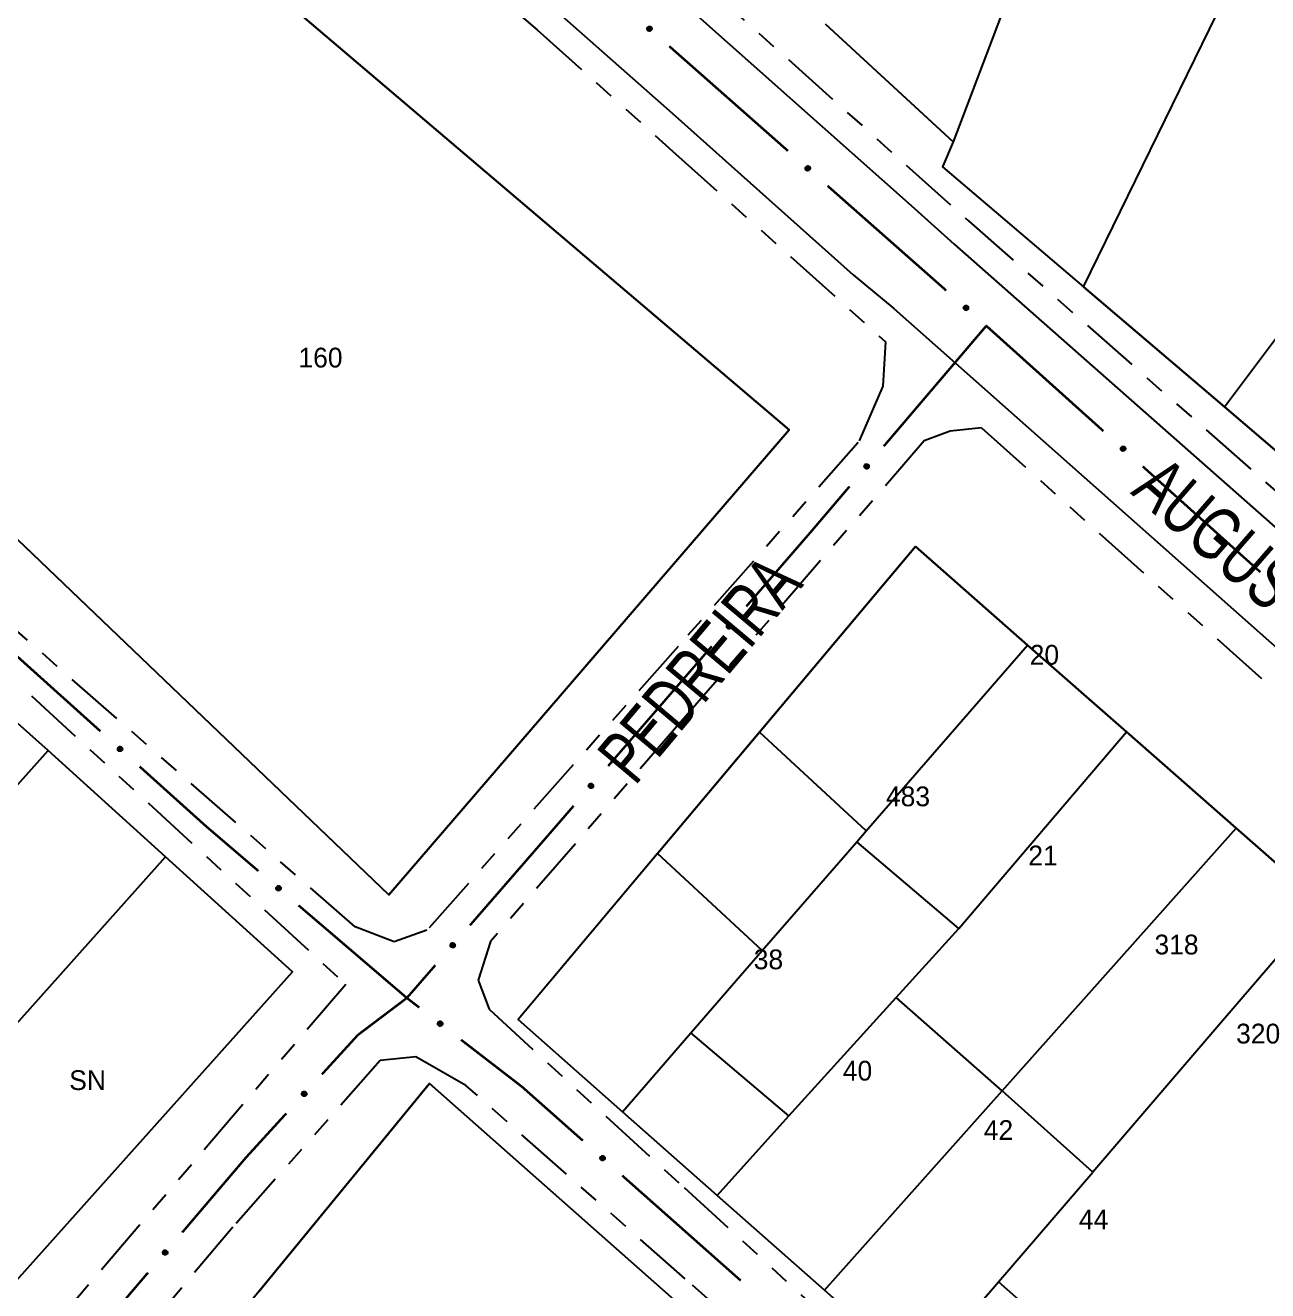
# Model space of a CAD drawing. Extents: x 209193 to 212081, y 4877574 to 4880493.
# Drawn here: x 210200.9 to 210295.2, y 4878766.4 to 4878862.4 of the extents above; entities that cross this region are included whole.
import ezdxf
from ezdxf.enums import TextEntityAlignment as Align

# ---------------------------------------------------------------- set-up
doc = ezdxf.new("R2010")
doc.units = 0
doc.header["$LTSCALE"] = 1.5
doc.header["$MEASUREMENT"] = 0
doc.linetypes.add('TRACO_25', pattern=[8, 3, -1, 1, -1, 1, -1])
for name, color, linetype in [('CD_MALHA_LOTES', 7, 'CONTINUOUS'), ('RU-QUADRA', 210, 'CONTINUOUS'), ('SV-EIXO-ROD-ESTR', 7, 'CONTINUOUS'), ('SV-EIXO-RUA-N-PAV', 6, 'CONTINUOUS'), ('SV-FX-DOM-EST', 20, 'CONTINUOUS'), ('SV-ROD-ESTADUAIS', 20, 'CONTINUOUS'), ('SV-RUA-NAO-PAV', 7, 'CONTINUOUS'), ('SV-TXT-ROD-EST', 7, 'CONTINUOUS'), ('SV-TXT-RUA-N-PAV', 7, 'CONTINUOUS'), ('Th_NmrPort', 1, 'CONTINUOUS')]:
    doc.layers.add(name, color=color, linetype=linetype)
doc.styles.add('ARIAL', font='ARIAL.SHX')

msp = doc.modelspace()

# ---------------------------------------------------------------- linework, layer by layer
at = {"layer": 'CD_MALHA_LOTES', "linetype": 'Continuous', "flags": 128}
for points in [[(210281.197206, 4878842.525835), (210310.461026, 4878902.348887)], [(210284.01, 4878886.97), (210271.32, 4878853.52)], [(210208.666547, 4878874.382007), (210258.89, 4878831.68)], [(210271.32, 4878853.52), (210261.64, 4878862.44)], [(210271.32, 4878853.52), (210270.510119, 4878851.628677)], [(210270.510119, 4878851.628677), (210281.197206, 4878842.525835)], [(210228.51, 4878796.43), (210180.936037, 4878841.930678)], [(210291.884293, 4878833.422993), (210281.197206, 4878842.525835)], [(210291.884293, 4878833.422993), (210297.958927, 4878841.5098)], [(210296.424368, 4878829.555936), (210291.884293, 4878833.422993)], [(210258.89, 4878831.68), (210228.51, 4878796.43)], [(210202.674348, 4878807.35699), (210183.201405, 4878824.695668)], [(210256.619431, 4878808.744867), (210268.45, 4878822.83)], [(210268.45, 4878822.83), (210276.962608, 4878815.353566)], [(210264.713124, 4878801.260454), (210276.962608, 4878815.353566)], [(210276.962608, 4878815.353566), (210284.454338, 4878808.773745)], [(210248.890673, 4878799.543232), (210256.619431, 4878808.744867)], [(210264.713124, 4878801.260454), (210256.619431, 4878808.744867)], [(210271.75, 4878793.87), (210284.454338, 4878808.773745)], [(210284.454338, 4878808.773745), (210292.769803, 4878801.470458)], [(210181.855488, 4878784.048073), (210202.674348, 4878807.35699)], [(210211.573436, 4878799.30706), (210202.674348, 4878807.35699)], [(210264, 4878800.44), (210264.713124, 4878801.260454)], [(210275.043982, 4878781.569406), (210292.769803, 4878801.470458)], [(210292.769803, 4878801.470458), (210299.34, 4878795.7)], [(210256.841944, 4878792.186434), (210264, 4878800.44)], [(210271.75, 4878793.87), (210264, 4878800.44)], [(210190.590617, 4878775.825969), (210211.573436, 4878799.30706)], [(210221.214113, 4878790.586301), (210211.573436, 4878799.30706)], [(210248.890673, 4878799.543232), (210238.33, 4878786.97)], [(210256.841944, 4878792.186434), (210248.890673, 4878799.543232)], [(210299.34, 4878795.7), (210291.618973, 4878786.706859), (210281.900093, 4878775.386698)], [(210267.005938, 4878788.629799), (210271.75, 4878793.87)], [(210251.429616, 4878785.955451), (210256.841944, 4878792.186434)], [(210200.053672, 4878766.91869), (210221.214113, 4878790.586301)], [(210258.852543, 4878779.659074), (210267.005938, 4878788.629799)], [(210275.043982, 4878781.569406), (210267.005938, 4878788.629799)], [(210238.33, 4878786.97), (210246.246571, 4878779.969482)], [(210246.246571, 4878779.969482), (210251.429616, 4878785.955451)], [(210258.852543, 4878779.659074), (210251.429616, 4878785.955451)], [(210218.677721, 4878766.374263), (210231.6, 4878782.11)], [(210231.6, 4878782.11), (210251.012249, 4878764.946004), (210256.244204, 4878760.319994)], [(210261.558649, 4878766.429216), (210275.043982, 4878781.569406)], [(210281.900093, 4878775.386698), (210275.043982, 4878781.569406)], [(210253.421551, 4878773.624743), (210246.246571, 4878779.969482)], [(210253.421551, 4878773.624743), (210258.852543, 4878779.659074)], [(210274.76554, 4878767.076658), (210281.900093, 4878775.386698)], [(210261.558649, 4878766.429216), (210253.421551, 4878773.624743)], [(210268.75, 4878760.07), (210274.76554, 4878767.076658)], [(210283.281494, 4878759.546293), (210274.76554, 4878767.076658)], [(210268.75, 4878760.07), (210261.558649, 4878766.429216)]]:
    msp.add_lwpolyline(points, dxfattribs=at)
at = {"layer": 'RU-QUADRA', "linetype": 'Continuous', "flags": 128}
for points in [[(210119.543589, 4878954.157132), (210110.820915, 4878910.019582), (210112.749157, 4878903.261562), (210157.071599, 4878863.426586), (210180.936037, 4878841.930678), (210228.51, 4878796.43), (210258.89, 4878831.68), (210208.666547, 4878874.382007), (210184.901185, 4878895.995277)], [(210268.45, 4878822.83), (210256.619431, 4878808.744867), (210238.33, 4878786.97), (210246.246571, 4878779.969482), (210253.421551, 4878773.624743), (210261.558649, 4878766.429216), (210268.75, 4878760.07), (210276.835493, 4878752.917975), (210288.158493, 4878742.902212), (210299.286856, 4878733.058615), (210311.84126, 4878721.953613), (210328.827237, 4878706.928661), (210345.58, 4878692.11), (210350.538838, 4878698.014613), (210356.505143, 4878705.118841), (210376.2, 4878728.57), (210366.931193, 4878736.665433), (210329.67798, 4878769.20262), (210322.291705, 4878775.653839), (210299.34, 4878795.7), (210292.769803, 4878801.470458), (210284.454338, 4878808.773745), (210276.962608, 4878815.353566)]]:
    msp.add_lwpolyline(points, close=True, dxfattribs=at)
for points in [[(210261.64, 4878862.44), (210271.32, 4878853.52), (210270.510119, 4878851.628677), (210281.197206, 4878842.525835), (210291.884293, 4878833.422993), (210296.424368, 4878829.555936), (210300.2, 4878826.34), (210304.335587, 4878822.725149), (210312.168816, 4878815.878247), (210318.71063, 4878810.160151), (210326.519081, 4878803.401117), (210338.807228, 4878792.764436), (210346.31, 4878786.27), (210367.388351, 4878769.058443), (210381.77, 4878831.12), (210381.011842, 4878831.636936), (210383.48, 4878840.9)], [(210200.053672, 4878766.91869), (210221.214113, 4878790.586301), (210211.573436, 4878799.30706), (210202.674348, 4878807.35699), (210183.201405, 4878824.695668)], [(210339.05, 4878685.91), (210314.16, 4878708.12), (210308.030671, 4878713.676886), (210300.99, 4878720.06), (210294.177283, 4878726.297817), (210286.547378, 4878733.283863), (210278.83, 4878740.35), (210270.565404, 4878747.657422), (210263.812819, 4878753.627948), (210256.244204, 4878760.319994), (210251.012249, 4878764.946004), (210231.6, 4878782.11), (210218.677721, 4878766.374263), (210211.574724, 4878757.72479), (210205.17718, 4878749.934363), (210199.209877, 4878742.66785)]]:
    msp.add_lwpolyline(points, dxfattribs=at)
at = {"layer": 'SV-EIXO-ROD-ESTR'}
for points in [[(210248.253686, 4878862.269134), (210248.30245, 4878862.272887), (210248.345128, 4878862.266141), (210248.379104, 4878862.250269), (210248.405471, 4878862.228415), (210248.429927, 4878862.203019), (210248.448935, 4878862.171975), (210248.462399, 4878862.132846), (210248.466507, 4878862.083955), (210248.456723, 4878862.04069), (210248.442945, 4878862.006548), (210248.421739, 4878861.977742), (210248.39667, 4878861.954398), (210248.36377, 4878861.93572), (210248.323984, 4878861.922462), (210248.274722, 4878861.919521), (210248.232928, 4878861.926422), (210248.200467, 4878861.942637), (210248.171643, 4878861.964139), (210248.146986, 4878861.990365), (210248.128503, 4878862.020946), (210248.115227, 4878862.061029), (210248.112969, 4878862.109689), (210248.119375, 4878862.151453), (210248.13513, 4878862.184132), (210248.156938, 4878862.212033), (210248.182111, 4878862.236872), (210248.212522, 4878862.257278), (210248.253686, 4878862.269134)], [(210260.253444, 4878851.685855), (210260.302208, 4878851.689608), (210260.344886, 4878851.682861), (210260.378862, 4878851.66699), (210260.405229, 4878851.645135), (210260.429685, 4878851.61974), (210260.448693, 4878851.588695), (210260.462157, 4878851.549566), (210260.466265, 4878851.500676), (210260.456481, 4878851.45741), (210260.442702, 4878851.423268), (210260.421497, 4878851.394463), (210260.396428, 4878851.371118), (210260.363528, 4878851.35244), (210260.323742, 4878851.339183), (210260.27448, 4878851.336242), (210260.232685, 4878851.343142), (210260.200225, 4878851.359357), (210260.171401, 4878851.380859), (210260.146744, 4878851.407085), (210260.128261, 4878851.437667), (210260.114985, 4878851.47775), (210260.112727, 4878851.526409), (210260.119133, 4878851.568173), (210260.134888, 4878851.600852), (210260.156696, 4878851.628753), (210260.181869, 4878851.653592), (210260.21228, 4878851.673998), (210260.253444, 4878851.685855)], [(210272.253202, 4878841.102575), (210272.301966, 4878841.106328), (210272.344644, 4878841.099582), (210272.37862, 4878841.08371), (210272.404987, 4878841.061856), (210272.429443, 4878841.03646), (210272.448451, 4878841.005415), (210272.461915, 4878840.966287), (210272.466023, 4878840.917396), (210272.456239, 4878840.874131), (210272.44246, 4878840.839988), (210272.421255, 4878840.811183), (210272.396186, 4878840.787838), (210272.363286, 4878840.76916), (210272.3235, 4878840.755903), (210272.274238, 4878840.752962), (210272.232443, 4878840.759863), (210272.199983, 4878840.776077), (210272.171159, 4878840.797579), (210272.146502, 4878840.823805), (210272.128019, 4878840.854387), (210272.114743, 4878840.89447), (210272.112484, 4878840.943129), (210272.118891, 4878840.984893), (210272.134646, 4878841.017572), (210272.156453, 4878841.045473), (210272.181627, 4878841.070312), (210272.212038, 4878841.090719), (210272.253202, 4878841.102575)], [(210284.169091, 4878830.423554), (210284.217888, 4878830.426857), (210284.260502, 4878830.419717), (210284.29433, 4878830.403533), (210284.320494, 4878830.381437), (210284.344715, 4878830.355816), (210284.363435, 4878830.324598), (210284.376538, 4878830.285347), (210284.380195, 4878830.23642), (210284.370013, 4878830.193247), (210284.35592, 4878830.159233), (210284.33445, 4878830.130624), (210284.309167, 4878830.107512), (210284.276096, 4878830.089138), (210284.236189, 4878830.076248), (210284.186902, 4878830.073762), (210284.145173, 4878830.081047), (210284.112864, 4878830.097561), (210284.084239, 4878830.119327), (210284.059825, 4878830.14578), (210284.041625, 4878830.176531), (210284.028719, 4878830.216734), (210284.026909, 4878830.265413), (210284.033701, 4878830.307116), (210284.049756, 4878830.339648), (210284.07182, 4878830.367347), (210284.097222, 4878830.391953), (210284.12782, 4878830.412078), (210284.169091, 4878830.423554)]]:
    msp.add_lwpolyline(points, close=True, dxfattribs=at)
for points in [[(210248.112969, 4878862.109689), (210248.36377, 4878861.93572)], [(210248.115227, 4878862.061029), (210248.323984, 4878861.922462)], [(210248.117137, 4878862.128384), (210248.375979, 4878861.947401)], [(210248.11799, 4878862.083967), (210248.341255, 4878861.930721)], [(210248.119375, 4878862.151453), (210248.39667, 4878861.954398)], [(210248.127569, 4878862.03913), (210248.293228, 4878861.925775)], [(210248.129347, 4878862.16492), (210248.40661, 4878861.96769)], [(210248.13513, 4878862.184132), (210248.421739, 4878861.977742)], [(210248.147697, 4878862.19604), (210248.429295, 4878861.991349)], [(210248.156938, 4878862.212033), (210248.442945, 4878862.006548)], [(210248.17309, 4878862.222769), (210248.447282, 4878862.028247)], [(210248.182111, 4878862.236872), (210248.456723, 4878862.04069)], [(210248.200771, 4878862.24384), (210248.458469, 4878862.065685)], [(210248.212522, 4878862.257278), (210248.466507, 4878862.083955)], [(210248.232545, 4878862.261301), (210248.460566, 4878862.109321)], [(210248.253686, 4878862.269134), (210248.462399, 4878862.132846)], [(210248.280331, 4878862.270099), (210248.449842, 4878862.156986)], [(210248.30245, 4878862.272887), (210248.448935, 4878862.171975)], [(210248.326796, 4878862.269147), (210248.432139, 4878862.192613)], [(210248.345128, 4878862.266141), (210248.429927, 4878862.203019)], [(210248.128503, 4878862.020946), (210248.274722, 4878861.919521)], [(210248.14142, 4878862.003262), (210248.248689, 4878861.926849)], [(210248.146986, 4878861.990365), (210248.232928, 4878861.926422)], [(210260.112727, 4878851.526409), (210260.363528, 4878851.35244)], [(210260.114985, 4878851.47775), (210260.323742, 4878851.339183)], [(210260.116895, 4878851.545104), (210260.375737, 4878851.364121)], [(210260.117748, 4878851.500687), (210260.341013, 4878851.347441)], [(210260.119133, 4878851.568173), (210260.396428, 4878851.371118)], [(210260.129105, 4878851.58164), (210260.406368, 4878851.38441)], [(210260.134888, 4878851.600852), (210260.421497, 4878851.394463)], [(210260.147455, 4878851.612761), (210260.429053, 4878851.408069)], [(210260.156696, 4878851.628753), (210260.442702, 4878851.423268)], [(210260.172848, 4878851.639489), (210260.44704, 4878851.444967)], [(210260.181869, 4878851.653592), (210260.456481, 4878851.45741)], [(210260.200529, 4878851.660561), (210260.458227, 4878851.482406)], [(210260.21228, 4878851.673998), (210260.466265, 4878851.500676)], [(210260.232303, 4878851.678022), (210260.460323, 4878851.526041)], [(210260.253444, 4878851.685855), (210260.462157, 4878851.549566)], [(210260.280089, 4878851.68682), (210260.4496, 4878851.573707)], [(210260.302208, 4878851.689608), (210260.448693, 4878851.588695)], [(210260.326554, 4878851.685867), (210260.431897, 4878851.609333)], [(210260.344886, 4878851.682861), (210260.429685, 4878851.61974)], [(210260.127327, 4878851.45585), (210260.292986, 4878851.342495)], [(210260.128261, 4878851.437667), (210260.27448, 4878851.336242)], [(210260.141178, 4878851.419982), (210260.248447, 4878851.343569)], [(210260.146744, 4878851.407085), (210260.232685, 4878851.343142)], [(210272.112484, 4878840.943129), (210272.363286, 4878840.76916)], [(210272.116653, 4878840.961824), (210272.375495, 4878840.780841)], [(210272.117505, 4878840.917407), (210272.340771, 4878840.764162)], [(210272.118891, 4878840.984893), (210272.396186, 4878840.787838)], [(210272.128863, 4878840.99836), (210272.406126, 4878840.801131)], [(210272.134646, 4878841.017572), (210272.421255, 4878840.811183)], [(210272.147213, 4878841.029481), (210272.428811, 4878840.824789)], [(210272.156453, 4878841.045473), (210272.44246, 4878840.839988)], [(210272.172605, 4878841.056209), (210272.446798, 4878840.861687)], [(210272.181627, 4878841.070312), (210272.456239, 4878840.874131)], [(210272.200287, 4878841.077281), (210272.457985, 4878840.899126)], [(210272.212038, 4878841.090719), (210272.466023, 4878840.917396)], [(210272.232061, 4878841.094742), (210272.460081, 4878840.942761)], [(210272.253202, 4878841.102575), (210272.461915, 4878840.966287)], [(210272.279847, 4878841.10354), (210272.449358, 4878840.990427)], [(210272.301966, 4878841.106328), (210272.448451, 4878841.005415)], [(210272.326311, 4878841.102587), (210272.431655, 4878841.026053)], [(210272.344644, 4878841.099582), (210272.429443, 4878841.03646)], [(210272.114743, 4878840.89447), (210272.3235, 4878840.755903)], [(210272.127085, 4878840.87257), (210272.292743, 4878840.759216)], [(210272.128019, 4878840.854387), (210272.274238, 4878840.752962)], [(210272.140936, 4878840.836702), (210272.248205, 4878840.760289)], [(210272.146502, 4878840.823805), (210272.232443, 4878840.759863)], [(210284.07182, 4878830.367347), (210284.35592, 4878830.159233)], [(210284.08807, 4878830.377933), (210284.360458, 4878830.180891)], [(210284.097222, 4878830.391953), (210284.370013, 4878830.193247)], [(210284.115945, 4878830.398749), (210284.371989, 4878830.218225)], [(210284.12782, 4878830.412078), (210284.380195, 4878830.23642)], [(210284.147879, 4878830.415916), (210284.374488, 4878830.261839)], [(210284.169091, 4878830.423554), (210284.376538, 4878830.285347)], [(210284.195744, 4878830.424273), (210284.364204, 4878830.309602)], [(210284.217888, 4878830.426857), (210284.363435, 4878830.324598)], [(210284.242198, 4878830.422892), (210284.346831, 4878830.34539)], [(210284.260502, 4878830.419717), (210284.344715, 4878830.355816)], [(210284.026909, 4878830.265413), (210284.276096, 4878830.089138)], [(210284.028719, 4878830.216734), (210284.236189, 4878830.076248)], [(210284.03125, 4878830.284068), (210284.288412, 4878830.100706)], [(210284.031693, 4878830.239645), (210284.253536, 4878830.084347)], [(210284.033701, 4878830.307116), (210284.309167, 4878830.107512)], [(210284.040858, 4878830.194722), (210284.205465, 4878830.079844)], [(210284.041625, 4878830.176531), (210284.186902, 4878830.073762)], [(210284.043796, 4878830.32049), (210284.319228, 4878830.120712)], [(210284.049756, 4878830.339648), (210284.33445, 4878830.130624)], [(210284.054378, 4878830.158728), (210284.160938, 4878830.081329)], [(210284.059825, 4878830.14578), (210284.145173, 4878830.081047)], [(210284.062432, 4878830.35144), (210284.342131, 4878830.14416)]]:
    msp.add_lwpolyline(points, dxfattribs=at)
at = {"layer": 'SV-EIXO-ROD-ESTR', "const_width": 0.18}
for points in [[(210249.788601, 4878860.768627), (210258.788419, 4878852.831168)], [(210261.788359, 4878850.185348), (210270.788177, 4878842.247888)], [(210273.788117, 4878839.602068), (210273.828821, 4878839.566169)], [(210273.828821, 4878839.566169), (210282.71469, 4878831.582328)], [(210285.690104, 4878828.908956), (210294.616344, 4878820.888842)]]:
    msp.add_lwpolyline(points, dxfattribs=at)
at = {"layer": 'SV-EIXO-RUA-N-PAV', "const_width": 0.18}
for points in [[(210273.828821, 4878839.566169), (210266.048489, 4878830.430172)], [(210263.455045, 4878827.38484), (210260.861601, 4878824.339508)], [(210260.486824, 4878823.89943), (210255.628301, 4878818.288699)], [(210260.861601, 4878824.339508), (210260.486824, 4878823.89943)], [(210206.646105, 4878808.824755), (210197.724926, 4878816.850499)], [(210253.009844, 4878815.264847), (210245.154474, 4878806.193289)], [(210214.633299, 4878801.639249), (210209.619831, 4878806.149507)], [(210242.536017, 4878803.169437), (210241.226789, 4878801.65751)], [(210214.828118, 4878801.472687), (210214.633299, 4878801.639249)], [(210241.226789, 4878801.65751), (210240.574904, 4878800.9047)], [(210218.628504, 4878798.223523), (210214.828118, 4878801.472687)], [(210240.574904, 4878800.9047), (210234.670362, 4878794.106799)], [(210229.886145, 4878788.598729), (210221.668812, 4878795.624192)], [(210232.047336, 4878791.086909), (210230.080067, 4878788.821991)], [(210229.886145, 4878788.598729), (210226.929978, 4878786.366521)], [(210230.080067, 4878788.821991), (210229.886145, 4878788.598729)], [(210230.035674, 4878788.483434), (210229.886145, 4878788.598729)], [(210230.827595, 4878787.87281), (210230.035674, 4878788.483434)], [(210226.929978, 4878786.366521), (210226.171612, 4878785.793878)], [(210226.171612, 4878785.793878), (210223.441013, 4878782.803221)], [(210238.622687, 4878781.862284), (210233.99528, 4878785.430317)], [(210238.739995, 4878781.75834), (210238.622687, 4878781.862284)], [(210243.230718, 4878777.779218), (210238.739995, 4878781.75834)], [(210220.743935, 4878779.849279), (210218.046858, 4878776.895337)], [(210218.046858, 4878776.895337), (210217.68125, 4878776.49491)], [(210217.68125, 4878776.49491), (210212.847312, 4878770.815878)], [(210255.205979, 4878767.168228), (210246.224533, 4878775.126471)], [(210210.254614, 4878767.76991), (210203.772868, 4878760.154993)]]:
    msp.add_lwpolyline(points, dxfattribs=at)
at = {"layer": 'SV-EIXO-RUA-N-PAV'}
for points in [[(210264.928731, 4878828.945523), (210264.933329, 4878828.896831), (210264.927323, 4878828.854043), (210264.912042, 4878828.819797), (210264.890648, 4878828.793056), (210264.86568, 4878828.768163), (210264.83497, 4878828.74862), (210264.79608, 4878828.73448), (210264.747268, 4878828.729525), (210264.70384, 4878828.738559), (210264.669464, 4878828.751743), (210264.640295, 4878828.772446), (210264.61652, 4878828.797107), (210264.597275, 4878828.829678), (210264.58333, 4878828.869229), (210264.579535, 4878828.918432), (210264.585711, 4878828.960341), (210264.601361, 4878828.993077), (210264.62236, 4878829.022269), (210264.648155, 4878829.047377), (210264.678412, 4878829.066387), (210264.718259, 4878829.080355), (210264.766872, 4878829.083457), (210264.80874, 4878829.077775), (210264.841688, 4878829.062588), (210264.869962, 4878829.041268), (210264.895234, 4878829.016528), (210264.916164, 4878828.986475), (210264.928731, 4878828.945523)], [(210254.496345, 4878816.81333), (210254.500541, 4878816.764602), (210254.494183, 4878816.721864), (210254.47862, 4878816.687745), (210254.457007, 4878816.661181), (210254.431834, 4878816.636496), (210254.400963, 4878816.617207), (210254.361959, 4878816.603387), (210254.313107, 4878816.598835), (210254.269755, 4878816.608226), (210254.235489, 4878816.621694), (210254.206492, 4878816.642636), (210254.182921, 4878816.667492), (210254.163945, 4878816.700221), (210254.150326, 4878816.739886), (210254.146938, 4878816.789118), (210254.153458, 4878816.830974), (210254.169378, 4878816.86358), (210254.190616, 4878816.892598), (210254.216618, 4878816.917493), (210254.24703, 4878816.936253), (210254.286991, 4878816.949892), (210254.335628, 4878816.952593), (210254.377448, 4878816.946566), (210254.410269, 4878816.931109), (210254.438367, 4878816.909556), (210254.463434, 4878816.884609), (210254.484115, 4878816.854384), (210254.496345, 4878816.81333)], [(210208.166161, 4878807.309198), (210208.117362, 4878807.305926), (210208.074753, 4878807.313092), (210208.040935, 4878807.329298), (210208.014785, 4878807.351411), (210207.99058, 4878807.377047), (210207.971879, 4878807.408277), (210207.958801, 4878807.447536), (210207.955175, 4878807.496465), (210207.965385, 4878807.539632), (210207.979499, 4878807.573637), (210208.000987, 4878807.602232), (210208.026285, 4878807.625328), (210208.059367, 4878807.643681), (210208.099282, 4878807.656546), (210208.148571, 4878807.659002), (210208.190295, 4878807.651689), (210208.222594, 4878807.635156), (210208.251205, 4878807.613371), (210208.275602, 4878807.586903), (210208.293783, 4878807.556141), (210208.306664, 4878807.515929), (210208.308443, 4878807.46725), (210208.301625, 4878807.425551), (210208.285549, 4878807.393028), (210208.263468, 4878807.365344), (210208.23805, 4878807.340754), (210208.20744, 4878807.320648), (210208.166161, 4878807.309198)], [(210244.022518, 4878804.71792), (210244.026713, 4878804.669192), (210244.020355, 4878804.626454), (210244.004793, 4878804.592336), (210243.983179, 4878804.565772), (210243.958006, 4878804.541086), (210243.927136, 4878804.521797), (210243.888131, 4878804.507977), (210243.83928, 4878804.503425), (210243.795927, 4878804.512816), (210243.761661, 4878804.526284), (210243.732664, 4878804.547226), (210243.709093, 4878804.572082), (210243.690117, 4878804.604811), (210243.676499, 4878804.644476), (210243.67311, 4878804.693708), (210243.679631, 4878804.735564), (210243.69555, 4878804.76817), (210243.716789, 4878804.797189), (210243.74279, 4878804.822083), (210243.773203, 4878804.840843), (210243.813163, 4878804.854482), (210243.8618, 4878804.857183), (210243.903621, 4878804.851156), (210243.936442, 4878804.835699), (210243.96454, 4878804.814146), (210243.989606, 4878804.789199), (210244.010288, 4878804.758974), (210244.022518, 4878804.71792)], [(210220.186332, 4878796.746819), (210220.137632, 4878796.742316), (210220.094855, 4878796.748405), (210220.060639, 4878796.763752), (210220.033939, 4878796.785197), (210220.009095, 4878796.810214), (210219.989612, 4878796.840962), (210219.975547, 4878796.879879), (210219.970686, 4878796.928701), (210219.979804, 4878796.972111), (210219.993055, 4878797.006462), (210220.013814, 4878797.03559), (210220.038521, 4878797.059318), (210220.071129, 4878797.0785), (210220.110707, 4878797.092368), (210220.159918, 4878797.096067), (210220.201814, 4878797.08981), (210220.23452, 4878797.074097), (210220.263671, 4878797.053042), (210220.288729, 4878797.027198), (210220.30768, 4878796.996905), (210220.321572, 4878796.957031), (210220.324579, 4878796.908412), (210220.318816, 4878796.866554), (210220.303566, 4878796.833636), (210220.282191, 4878796.805403), (210220.257402, 4878796.78018), (210220.227309, 4878796.759308), (210220.186332, 4878796.746819)], [(210233.536176, 4878792.633143), (210233.540298, 4878792.584408), (210233.533876, 4878792.54168), (210233.518262, 4878792.507585), (210233.496608, 4878792.481054), (210233.471398, 4878792.456406), (210233.440498, 4878792.437164), (210233.401472, 4878792.423404), (210233.352614, 4878792.418925), (210233.309276, 4878792.428382), (210233.275031, 4878792.441901), (210233.246065, 4878792.462888), (210233.222532, 4878792.487779), (210233.203605, 4878792.520537), (210233.190047, 4878792.560222), (210233.186733, 4878792.609459), (210233.193317, 4878792.651305), (210233.209285, 4878792.683887), (210233.230568, 4878792.712873), (210233.256607, 4878792.737728), (210233.287047, 4878792.756442), (210233.327029, 4878792.770022), (210233.37567, 4878792.772649), (210233.417481, 4878792.766558), (210233.450278, 4878792.751052), (210233.478344, 4878792.729456), (210233.503373, 4878792.704471), (210233.524009, 4878792.674216), (210233.536176, 4878792.633143)], [(210232.458003, 4878786.476654), (210232.409592, 4878786.469698), (210232.366563, 4878786.473618), (210232.331615, 4878786.487218), (210232.303866, 4878786.507288), (210232.277791, 4878786.531018), (210232.25678, 4878786.560743), (210232.240767, 4878786.5989), (210232.233448, 4878786.647414), (210232.240362, 4878786.69123), (210232.251861, 4878786.726205), (210232.271123, 4878786.756345), (210232.2946, 4878786.78129), (210232.326199, 4878786.802094), (210232.365026, 4878786.817943), (210232.413987, 4878786.824123), (210232.456145, 4878786.819989), (210232.489603, 4878786.805948), (210232.519781, 4878786.786391), (210232.546111, 4878786.761846), (210232.566568, 4878786.732548), (210232.582455, 4878786.693427), (210232.587914, 4878786.645021), (210232.584272, 4878786.602926), (210232.570704, 4878786.56928), (210232.550781, 4878786.540004), (210232.527298, 4878786.513561), (210232.498297, 4878786.491196), (210232.458003, 4878786.476654)], [(210222.270646, 4878781.358132), (210222.273559, 4878781.309311), (210222.266079, 4878781.266755), (210222.249625, 4878781.233058), (210222.22732, 4878781.207071), (210222.201507, 4878781.183056), (210222.17014, 4878781.164585), (210222.130785, 4878781.151797), (210222.081831, 4878781.148531), (210222.03874, 4878781.159059), (210222.00484, 4878781.173423), (210221.976404, 4878781.195121), (210221.953495, 4878781.220588), (210221.935386, 4878781.253805), (210221.922815, 4878781.293814), (210221.920723, 4878781.343119), (210221.928342, 4878781.384788), (210221.945114, 4878781.416964), (210221.967108, 4878781.445414), (210221.993755, 4878781.469616), (210222.02465, 4878781.487569), (210222.064956, 4878781.500154), (210222.113647, 4878781.501574), (210222.155295, 4878781.494449), (210222.187698, 4878781.478134), (210222.215219, 4878781.45585), (210222.239621, 4878781.430252), (210222.259501, 4878781.399494), (210222.270646, 4878781.358132)], [(210244.76216, 4878776.275167), (210244.713387, 4878776.271527), (210244.670725, 4878776.278372), (210244.636785, 4878776.294322), (210244.61047, 4878776.316237), (210244.586072, 4878776.34169), (210244.567136, 4878776.372778), (210244.553762, 4878776.411938), (210244.549767, 4878776.460838), (210244.559651, 4878776.50408), (210244.573509, 4878776.53819), (210244.59478, 4878776.566947), (210244.619903, 4878776.590233), (210244.652846, 4878776.608835), (210244.692664, 4878776.622001), (210244.741932, 4878776.624828), (210244.783711, 4878776.617831), (210244.816133, 4878776.601541), (210244.844907, 4878776.579973), (210244.869504, 4878776.553689), (210244.887916, 4878776.523065), (210244.901099, 4878776.482952), (210244.903245, 4878776.434287), (210244.896742, 4878776.392538), (210244.880912, 4878776.359895), (210244.85904, 4878776.332045), (210244.833809, 4878776.307264), (210244.803351, 4878776.286928), (210244.76216, 4878776.275167)], [(210211.727918, 4878769.330954), (210211.732528, 4878769.282263), (210211.726533, 4878769.239474), (210211.71126, 4878769.205224), (210211.689873, 4878769.178477), (210211.66491, 4878769.153579), (210211.634205, 4878769.134029), (210211.595319, 4878769.119879), (210211.546508, 4878769.114912), (210211.503077, 4878769.123935), (210211.468698, 4878769.137111), (210211.439524, 4878769.157807), (210211.415743, 4878769.182462), (210211.39649, 4878769.215028), (210211.382535, 4878769.254576), (210211.378729, 4878769.303778), (210211.384894, 4878769.345688), (210211.400536, 4878769.378428), (210211.421528, 4878769.407625), (210211.447317, 4878769.432739), (210211.477569, 4878769.451757), (210211.517413, 4878769.465735), (210211.566025, 4878769.468848), (210211.607895, 4878769.463176), (210211.640846, 4878769.447998), (210211.669126, 4878769.426684), (210211.694403, 4878769.401951), (210211.715341, 4878769.371903), (210211.727918, 4878769.330954)]]:
    msp.add_lwpolyline(points, close=True, dxfattribs=at)
for points in [[(210264.678412, 4878829.066387), (210264.579535, 4878828.918432)], [(210264.718259, 4878829.080355), (210264.58333, 4878828.869229)], [(210264.648155, 4878829.047377), (210264.585711, 4878828.960341)], [(210264.696576, 4878829.067636), (210264.586109, 4878828.900038)], [(210264.660953, 4878829.053166), (210264.586411, 4878828.944588)], [(210264.74124, 4878829.077991), (210264.591886, 4878828.852103)], [(210264.766872, 4878829.083457), (210264.597275, 4878828.829678)], [(210264.785636, 4878829.079613), (210264.609165, 4878828.817674)], [(210264.80874, 4878829.077775), (210264.61652, 4878828.797107)], [(210264.822378, 4878829.068038), (210264.629982, 4878828.787399)], [(210264.841688, 4878829.062588), (210264.640295, 4878828.772446)], [(210264.853812, 4878829.05023), (210264.65403, 4878828.765128)], [(210264.869962, 4878829.041268), (210264.669464, 4878828.751743)], [(210264.880976, 4878829.025304), (210264.691234, 4878828.747782)], [(210264.895234, 4878829.016528), (210264.70384, 4878828.738559)], [(210264.902524, 4878828.997992), (210264.728861, 4878828.737246)], [(210264.916164, 4878828.986475), (210264.747268, 4878828.729525)], [(210264.920533, 4878828.966525), (210264.772527, 4878828.735906)], [(210264.928731, 4878828.945523), (210264.79608, 4878828.73448)], [(210264.930158, 4878828.918898), (210264.819999, 4878828.747454)], [(210264.933329, 4878828.896831), (210264.83497, 4878828.74862)], [(210264.93001, 4878828.872425), (210264.855313, 4878828.765771)], [(210264.927323, 4878828.854043), (210264.86568, 4878828.768163)], [(210254.24703, 4878816.936253), (210254.146938, 4878816.789118)], [(210254.286991, 4878816.949892), (210254.150326, 4878816.739886)], [(210254.265204, 4878816.937352), (210254.153359, 4878816.770671)], [(210254.309952, 4878816.947338), (210254.158741, 4878816.72269)], [(210254.335628, 4878816.952593), (210254.163945, 4878816.700221)], [(210254.35436, 4878816.948594), (210254.175735, 4878816.688119)], [(210254.377448, 4878816.946566), (210254.182921, 4878816.667492)], [(210254.391005, 4878816.936717), (210254.196303, 4878816.657674)], [(210254.410269, 4878816.931109), (210254.206492, 4878816.642636)], [(210254.216618, 4878816.917493), (210254.153458, 4878816.830974)], [(210254.229463, 4878816.923176), (210254.154028, 4878816.815217)], [(210254.422291, 4878816.918651), (210254.220166, 4878816.635205)], [(210254.438367, 4878816.909556), (210254.235489, 4878816.621694)], [(210254.449249, 4878816.893502), (210254.257226, 4878816.617553)], [(210254.463434, 4878816.884609), (210254.269755, 4878816.608226)], [(210254.470571, 4878816.866013), (210254.294765, 4878816.606707)], [(210254.484115, 4878816.854384), (210254.313107, 4878816.598835)], [(210254.48832, 4878816.834399), (210254.338418, 4878816.605007)], [(210254.496345, 4878816.81333), (210254.361959, 4878816.603387)], [(210254.497552, 4878816.786694), (210254.385984, 4878816.616163)], [(210254.500541, 4878816.764602), (210254.400963, 4878816.617207)], [(210254.497022, 4878816.740223), (210254.421448, 4878816.634189)], [(210254.494183, 4878816.721864), (210254.431834, 4878816.636496)], [(210208.20744, 4878807.320648), (210207.955175, 4878807.496465)], [(210208.166161, 4878807.309198), (210207.958801, 4878807.447536)], [(210208.187378, 4878807.316823), (210207.960866, 4878807.471042)], [(210208.219323, 4878807.33397), (210207.963393, 4878807.514655)], [(210208.23805, 4878807.340754), (210207.965385, 4878807.539632)], [(210208.139508, 4878807.308496), (210207.97112, 4878807.423273)], [(210208.117362, 4878807.305926), (210207.971879, 4878807.408277)], [(210208.247211, 4878807.354767), (210207.974948, 4878807.551981)], [(210208.263468, 4878807.365344), (210207.979499, 4878807.573637)], [(210208.093055, 4878807.309906), (210207.988471, 4878807.387474)], [(210208.074753, 4878807.313092), (210207.99058, 4878807.377047)], [(210208.272865, 4878807.381244), (210207.993298, 4878807.588701)], [(210208.285549, 4878807.393028), (210208.000987, 4878807.602232)], [(210208.291521, 4878807.412183), (210208.016215, 4878807.612134)], [(210208.301625, 4878807.425551), (210208.026285, 4878807.625328)], [(210208.30409, 4878807.448596), (210208.047044, 4878807.632121)], [(210208.308443, 4878807.46725), (210208.059367, 4878807.643681)], [(210208.303675, 4878807.49302), (210208.08193, 4878807.648458)], [(210208.306664, 4878807.515929), (210208.099282, 4878807.656546)], [(210208.294538, 4878807.537949), (210208.130004, 4878807.65293)], [(210208.293783, 4878807.556141), (210208.148571, 4878807.659002)], [(210208.281041, 4878807.573952), (210208.17453, 4878807.651418)], [(210208.275602, 4878807.586903), (210208.190295, 4878807.651689)], [(210243.773203, 4878804.840843), (210243.67311, 4878804.693708)], [(210243.813163, 4878804.854482), (210243.676499, 4878804.644476)], [(210243.791377, 4878804.841942), (210243.679532, 4878804.675261)], [(210243.74279, 4878804.822083), (210243.679631, 4878804.735564)], [(210243.755636, 4878804.827766), (210243.680201, 4878804.719807)], [(210243.836125, 4878804.851929), (210243.684914, 4878804.62728)], [(210243.8618, 4878804.857183), (210243.690117, 4878804.604811)], [(210243.880533, 4878804.853185), (210243.701908, 4878804.592709)], [(210243.903621, 4878804.851156), (210243.709093, 4878804.572082)], [(210243.917178, 4878804.841307), (210243.722475, 4878804.562264)], [(210243.936442, 4878804.835699), (210243.732664, 4878804.547226)], [(210243.948464, 4878804.823241), (210243.746339, 4878804.539795)], [(210243.96454, 4878804.814146), (210243.761661, 4878804.526284)], [(210243.975422, 4878804.798092), (210243.783399, 4878804.522143)], [(210243.989606, 4878804.789199), (210243.795927, 4878804.512816)], [(210243.996744, 4878804.770603), (210243.820937, 4878804.511297)], [(210244.010288, 4878804.758974), (210243.83928, 4878804.503425)], [(210244.014493, 4878804.738989), (210243.86459, 4878804.509597)], [(210244.022518, 4878804.71792), (210243.888131, 4878804.507977)], [(210244.023725, 4878804.691284), (210243.912156, 4878804.520754)], [(210244.026713, 4878804.669192), (210243.927136, 4878804.521797)], [(210244.023194, 4878804.644814), (210243.94762, 4878804.538779)], [(210244.020355, 4878804.626454), (210243.958006, 4878804.541086)], [(210220.227309, 4878796.759308), (210219.970686, 4878796.928701)], [(210220.186332, 4878796.746819), (210219.975547, 4878796.879879)], [(210220.20735, 4878796.754977), (210219.977018, 4878796.903429)], [(210220.238852, 4878796.772925), (210219.978443, 4878796.947092)], [(210220.257402, 4878796.78018), (210219.979804, 4878796.972111)], [(210220.159705, 4878796.745444), (210219.988474, 4878796.855935)], [(210220.266206, 4878796.79442), (210219.989051, 4878796.984698)], [(210220.137632, 4878796.742316), (210219.989612, 4878796.840962)], [(210220.282191, 4878796.805403), (210219.993055, 4878797.006462)], [(210220.291184, 4878796.821536), (210220.006469, 4878797.021869)], [(210220.113232, 4878796.745682), (210220.006723, 4878796.820585)], [(210220.094855, 4878796.748405), (210220.009095, 4878796.810214)], [(210220.303566, 4878796.833636), (210220.013814, 4878797.03559)], [(210220.309053, 4878796.852935), (210220.028787, 4878797.045874)], [(210220.318816, 4878796.866554), (210220.038521, 4878797.059318)], [(210220.320699, 4878796.889655), (210220.059102, 4878797.066633)], [(210220.324579, 4878796.908412), (210220.071129, 4878797.0785)], [(210220.319163, 4878796.934054), (210220.093565, 4878797.083844)], [(210220.321572, 4878796.957031), (210220.110707, 4878797.092368)], [(210220.308894, 4878796.978738), (210220.141511, 4878797.089529)], [(210220.30768, 4878796.996905), (210220.159918, 4878797.096067)], [(210220.294493, 4878797.014388), (210220.18606, 4878797.089141)], [(210220.288729, 4878797.027198), (210220.201814, 4878797.08981)], [(210233.287047, 4878792.756442), (210233.186733, 4878792.609459)], [(210233.327029, 4878792.770022), (210233.190047, 4878792.560222)], [(210233.305223, 4878792.757514), (210233.193126, 4878792.591002)], [(210233.256607, 4878792.737728), (210233.193317, 4878792.651305)], [(210233.269461, 4878792.743392), (210233.193862, 4878792.635547)], [(210233.349986, 4878792.767433), (210233.198436, 4878792.543013)], [(210233.37567, 4878792.772649), (210233.203605, 4878792.520537)], [(210233.394396, 4878792.768622), (210233.215378, 4878792.508416)], [(210233.417481, 4878792.766558), (210233.222532, 4878792.487779)], [(210233.431023, 4878792.756689), (210233.235899, 4878792.477941)], [(210233.450278, 4878792.751052), (210233.246065, 4878792.462888)], [(210233.462282, 4878792.738575), (210233.259728, 4878792.455435)], [(210233.478344, 4878792.729456), (210233.275031, 4878792.441901)], [(210233.489202, 4878792.713386), (210233.296762, 4878792.437728)], [(210233.503373, 4878792.704471), (210233.309276, 4878792.428382)], [(210233.510482, 4878792.685865), (210233.334284, 4878792.426825)], [(210233.524009, 4878792.674216), (210233.352614, 4878792.418925)], [(210233.528183, 4878792.654224), (210233.377934, 4878792.425059)], [(210233.536176, 4878792.633143), (210233.401472, 4878792.423404)], [(210233.537343, 4878792.606505), (210233.425517, 4878792.436143)], [(210233.540298, 4878792.584408), (210233.440498, 4878792.437164)], [(210233.536742, 4878792.560035), (210233.461008, 4878792.454115)], [(210233.533876, 4878792.54168), (210233.471398, 4878792.456406)], [(210232.498297, 4878786.491196), (210232.233448, 4878786.647414)], [(210232.509138, 4878786.505378), (210232.240266, 4878786.666174)], [(210232.527298, 4878786.513561), (210232.240362, 4878786.69123)], [(210232.458003, 4878786.476654), (210232.240767, 4878786.5989)], [(210232.478582, 4878786.485862), (210232.241048, 4878786.622495)], [(210232.535371, 4878786.528227), (210232.248962, 4878786.704268)], [(210232.550781, 4878786.540004), (210232.251861, 4878786.726205)], [(210232.43148, 4878786.473936), (210232.254887, 4878786.575639)], [(210232.409592, 4878786.469698), (210232.25678, 4878786.560743)], [(210232.558948, 4878786.55657), (210232.26448, 4878786.742271)], [(210232.570704, 4878786.56928), (210232.271123, 4878786.756345)], [(210232.385053, 4878786.471827), (210232.274898, 4878786.541256)], [(210232.366563, 4878786.473618), (210232.277791, 4878786.531018)], [(210232.575209, 4878786.588832), (210232.285558, 4878786.767372)], [(210232.584272, 4878786.602926), (210232.2946, 4878786.78129)], [(210232.584986, 4878786.626092), (210232.314786, 4878786.789635)], [(210232.587914, 4878786.645021), (210232.326199, 4878786.802094)], [(210232.58121, 4878786.670357), (210232.348336, 4878786.808565)], [(210232.582455, 4878786.693427), (210232.365026, 4878786.817943)], [(210232.568698, 4878786.714466), (210232.395933, 4878786.816663)], [(210232.566568, 4878786.732548), (210232.413987, 4878786.824123)], [(210232.552515, 4878786.749344), (210232.440446, 4878786.818526)], [(210232.546111, 4878786.761846), (210232.456145, 4878786.819989)], [(210222.02465, 4878781.487569), (210221.920723, 4878781.343119)], [(210222.064956, 4878781.500154), (210221.922815, 4878781.293814)], [(210222.042847, 4878781.48819), (210221.926657, 4878781.324508)], [(210221.993755, 4878781.469616), (210221.928342, 4878781.384788)], [(210222.006746, 4878781.474959), (210221.928497, 4878781.369021)], [(210222.087842, 4878781.496997), (210221.930776, 4878781.276402)], [(210222.113647, 4878781.501574), (210221.935386, 4878781.253805)], [(210222.132268, 4878781.497084), (210221.946855, 4878781.241397)], [(210222.155295, 4878781.494449), (210221.953495, 4878781.220588)], [(210222.168588, 4878781.484247), (210221.966614, 4878781.210421)], [(210222.187698, 4878781.478134), (210221.976404, 4878781.195121)], [(210222.199388, 4878781.465364), (210221.989878, 4878781.187332)], [(210222.215219, 4878781.45585), (210222.00484, 4878781.173423)], [(210222.225675, 4878781.439515), (210222.026461, 4878781.168712)], [(210222.239621, 4878781.430252), (210222.03874, 4878781.159059)], [(210222.246267, 4878781.411475), (210222.063702, 4878781.156883)], [(210222.259501, 4878781.399494), (210222.081831, 4878781.148531)], [(210222.263179, 4878781.379405), (210222.107295, 4878781.154035)], [(210222.270646, 4878781.358132), (210222.130785, 4878781.151797)], [(210222.271152, 4878781.331474), (210222.155138, 4878781.163937)], [(210222.273559, 4878781.309311), (210222.17014, 4878781.164585)], [(210222.2694, 4878781.285033), (210222.191064, 4878781.181023)], [(210222.266079, 4878781.266755), (210222.201507, 4878781.183056)], [(210244.887916, 4878776.523065), (210244.741932, 4878776.624828)], [(210244.803351, 4878776.286928), (210244.549767, 4878776.460838)], [(210244.76216, 4878776.275167), (210244.553762, 4878776.411938)], [(210244.783319, 4878776.282951), (210244.55565, 4878776.435458)], [(210244.815133, 4878776.300339), (210244.557848, 4878776.479089)], [(210244.833809, 4878776.307264), (210244.559651, 4878776.50408)], [(210244.735512, 4878776.274264), (210244.566264, 4878776.387768)], [(210244.713387, 4878776.271527), (210244.567136, 4878776.372778)], [(210244.842863, 4878776.321346), (210244.569121, 4878776.516502)], [(210244.85904, 4878776.332045), (210244.573509, 4878776.53819)], [(210244.68905, 4878776.275324), (210244.583884, 4878776.352101)], [(210244.670725, 4878776.278372), (210244.586072, 4878776.34169)], [(210244.868318, 4878776.348016), (210244.587194, 4878776.553358)], [(210244.880912, 4878776.359895), (210244.59478, 4878776.566947)], [(210244.886739, 4878776.379094), (210244.609933, 4878776.576964)], [(210244.896742, 4878776.392538), (210244.619903, 4878776.590233)], [(210244.899034, 4878776.415602), (210244.640611, 4878776.597183)], [(210244.903245, 4878776.434287), (210244.652846, 4878776.608835)], [(210244.898284, 4878776.460021), (210244.675373, 4878776.613782)], [(210244.901099, 4878776.482952), (210244.692664, 4878776.622001)], [(210244.888808, 4878776.50488), (210244.723412, 4878776.618617)], [(210244.87504, 4878776.54078), (210244.767948, 4878776.61744)], [(210244.869504, 4878776.553689), (210244.783711, 4878776.617831)], [(210211.477569, 4878769.451757), (210211.378729, 4878769.303778)], [(210211.517413, 4878769.465735), (210211.382535, 4878769.254576)], [(210211.447317, 4878769.432739), (210211.384894, 4878769.345688)], [(210211.495733, 4878769.45301), (210211.385307, 4878769.285385)], [(210211.460114, 4878769.438531), (210211.385598, 4878769.329936)], [(210211.540395, 4878769.463376), (210211.391096, 4878769.237452)], [(210211.566025, 4878769.468848), (210211.39649, 4878769.215028)], [(210211.58479, 4878769.465009), (210211.408383, 4878769.203027)], [(210211.607895, 4878769.463176), (210211.415743, 4878769.182462)], [(210211.621535, 4878769.453443), (210211.429208, 4878769.172757)], [(210211.640846, 4878769.447998), (210211.439524, 4878769.157807)], [(210211.652973, 4878769.435643), (210211.453261, 4878769.150492)], [(210211.669126, 4878769.426684), (210211.468698, 4878769.137111)], [(210211.680144, 4878769.410724), (210211.49047, 4878769.133155)], [(210211.694403, 4878769.401951), (210211.503077, 4878769.123935)], [(210211.701699, 4878769.383417), (210211.528099, 4878769.122628)], [(210211.715341, 4878769.371903), (210211.546508, 4878769.114912)], [(210211.719715, 4878769.351954), (210211.571765, 4878769.121299)], [(210211.727918, 4878769.330954), (210211.595319, 4878769.119879)], [(210211.729351, 4878769.30433), (210211.619234, 4878769.132858)], [(210211.732528, 4878769.282263), (210211.634205, 4878769.134029)], [(210211.729215, 4878769.257856), (210211.654544, 4878769.151184)], [(210211.726533, 4878769.239474), (210211.66491, 4878769.153579)]]:
    msp.add_lwpolyline(points, dxfattribs=at)
at = {"layer": 'SV-FX-DOM-EST', "linetype": 'TRACO_25'}
for points in [[(210125.117732, 4878963.791668, 11.7541), (210149.041722, 4878941.421449, 12.731388), (210174.087026, 4878919.338343, 12.985889), (210199.252283, 4878897.065295, 13.006249), (210209.050438, 4878888.398, 12.894269), (210239.78, 4878862.01, 12.904449), (210250.040932, 4878852.819515, 12.558379), (210266.183161, 4878838.361283, 12.558379)], [(210244.88, 4878872.23, 12.547815), (210249.875816, 4878867.757297, 12.547815), (210272.48, 4878847.52, 12.769649), (210335.64, 4878792, 12.568942), (210365.97, 4878765.24, 12.452744)], [(210273.459225, 4878831.844277, 12.558379), (210311.96, 4878797.36, 12.547815), (210380.921456, 4878736.447037, 12.030205)]]:
    msp.add_polyline3d(points, dxfattribs=at)
at = {"layer": 'SV-ROD-ESTADUAIS', "linetype": 'Continuous'}
for points in [[(210119.644325, 4878966.853961, 12.033858), (210125.117732, 4878963.791668, 12.708671), (210133.797029, 4878957.563279, 12.851812), (210172.102477, 4878923.841804, 13.618645), (210234.13, 4878869.73, 12.727394), (210250.009284, 4878855.682631, 12.664014), (210263.738266, 4878843.433556, 12.664014), (210266.823183, 4878840.893604, 12.664014), (210313.01, 4878799.95, 12.664014), (210381.4, 4878739.27, 12.156966), (210434.29214, 4878692.384671, 12.104149)], [(210219.99, 4878891.58, 13.118243), (210245.47, 4878868.81, 13.065426), (210249.90755, 4878864.886386, 13.065426), (210268.121126, 4878848.690777, 13.065426), (210271.380311, 4878845.749936, 13.065426), (210315.15, 4878807.2, 13.023171), (210383.8, 4878746.06, 12.230911), (210434.292421, 4878701.335698, 12.230911)]]:
    msp.add_polyline3d(points, dxfattribs=at)
at = {"layer": 'SV-RUA-NAO-PAV', "linetype": 'TRACO_25'}
for points in [[(210112.788278, 4878970.689822, 12.018783), (210112.356604, 4878966.533424, 12.354725), (210111.965144, 4878961.324907, 12.334365), (210104.737727, 4878899.7024, 12.191844), (210152.198416, 4878856.365892, 12.100223), (210192.580528, 4878819.617335, 12.018783), (210225.254074, 4878789.626668, 11.937342), (210198.073788, 4878757.875151, 11.937342), (210179.137612, 4878739.340033, 11.957702), (210141.904622, 4878772.269755, 11.957702), (210107.530947, 4878802.140418, 11.815181), (210075.126579, 4878829.10196, 11.642119), (210040.409278, 4878859.908878, 10.817533), (210034.208599, 4878865.519704, 10.817533), (210011.573408, 4878885.091373, 10.104928), (209994.720751, 4878895.934129, 9.748625)], [(210266.183161, 4878838.361283, 12.568942), (210265.98, 4878834.98, 12.484434), (210264.12, 4878830.71, 12.252038), (210250.456073, 4878815.262369, 11.385833), (210231.41, 4878793.73, 11.385833), (210228.915168, 4878792.845828, 11.642119), (210225.95532, 4878793.995432, 11.662479), (210194.351184, 4878821.636797, 11.642119), (210162.088038, 4878852.997081, 11.916982), (210133.244245, 4878881.318313, 12.120584), (210112.438168, 4878899.742563, 12.130763), (210109.989439, 4878904.841047, 12.130763), (210108.901114, 4878911.12922, 12.100223), (210109.141782, 4878913.498547, 12.100223), (210115.005405, 4878961.654881, 12.415805), (210115.826097, 4878963.99423, 12.375085), (210118.836853, 4878966.123688, 12.385265), (210119.644325, 4878966.853961, 12.385265)], [(210273.459225, 4878831.844277, 12.579506), (210271.09, 4878831.58, 12.389363), (210269.12, 4878830.84, 12.304855), (210250.521221, 4878809.36856, 12.304855), (210236.23, 4878792.87, 11.628793), (210235.3, 4878789.96, 11.639356), (210236.12, 4878787.74, 11.64992), (210250.909737, 4878774.220142, 11.64992), (210278.63, 4878748.88, 11.692173), (210317.21, 4878714.05, 12.030205), (210343.18, 4878691.36, 11.68161), (210345.93, 4878690.31, 11.660483), (210348.9, 4878691.35, 11.639356), (210379.04, 4878727.74, 11.787245), (210381.13, 4878732.6, 11.797809), (210380.921456, 4878736.447037, 11.829498)]]:
    msp.add_polyline3d(points, dxfattribs=at)
msp.add_polyline3d([(210218.79, 4878707.31, 11.491467), (210251.993671, 4878676.158394, 11.491467), (210255.52, 4878672.85, 11.74499), (210295.8, 4878636.46, 11.480904), (210298.46, 4878635.4, 11.523158), (210301.09, 4878636.05, 11.523158), (210309.97, 4878646.05, 11.618229), (210341.07, 4878683.08, 11.734427), (210342.42, 4878686.03, 11.797809), (210341.15, 4878688.08, 11.829498), (210281.92, 4878740.03, 11.755554), (210250.986144, 4878767.307741, 11.755554), (210234.37, 4878781.96, 11.40696), (210230.57, 4878784.13, 11.354142), (210227.86, 4878783.85, 11.343578), (210216.69, 4878771.22, 11.311888), (210187.617352, 4878736.680987, 12.110403), (210187.626505, 4878733.611866, 12.120584), (210188.985869, 4878731.032636, 12.130763), (210204.883225, 4878718.236662, 12.161304)], close=True, dxfattribs=at)

# ---------------------------------------------------------------- texts
at = {"layer": 'SV-TXT-ROD-EST', "style": 'ARIAL', "width": 0.7}
msp.add_text('AUGUSTO', height=4, rotation=319, dxfattribs=at).set_placement((210284.703603, 4878826.880948))
at = {"layer": 'SV-TXT-RUA-N-PAV', "style": 'ARIAL', "width": 0.7}
msp.add_text('PEDREIRA', height=4, rotation=50, dxfattribs=at).set_placement((210247.184198, 4878804.623046))
at = {"layer": 'Th_NmrPort', "color": 1}
for s, p in [('160', (210221.663285, 4878837.159524)), ('20', (210277.11975, 4878814.620844)), ('483', (210266.217414, 4878803.887217)), ('21', (210277.015043, 4878799.405287)), ('318', (210286.582393, 4878792.651863)), ('38', (210256.191985, 4878791.526293)), ('320', (210292.773032, 4878785.898439)), ('40', (210262.945409, 4878783.084513)), ('SN', (210204.279444, 4878782.366793)), ('42', (210273.638331, 4878778.58223)), ('44', (210280.849833, 4878771.808453))]:
    msp.add_text(s, height=1.5, dxfattribs=at).set_placement(p, align=Align.MIDDLE_LEFT)

doc.saveas('drawing.dxf')
